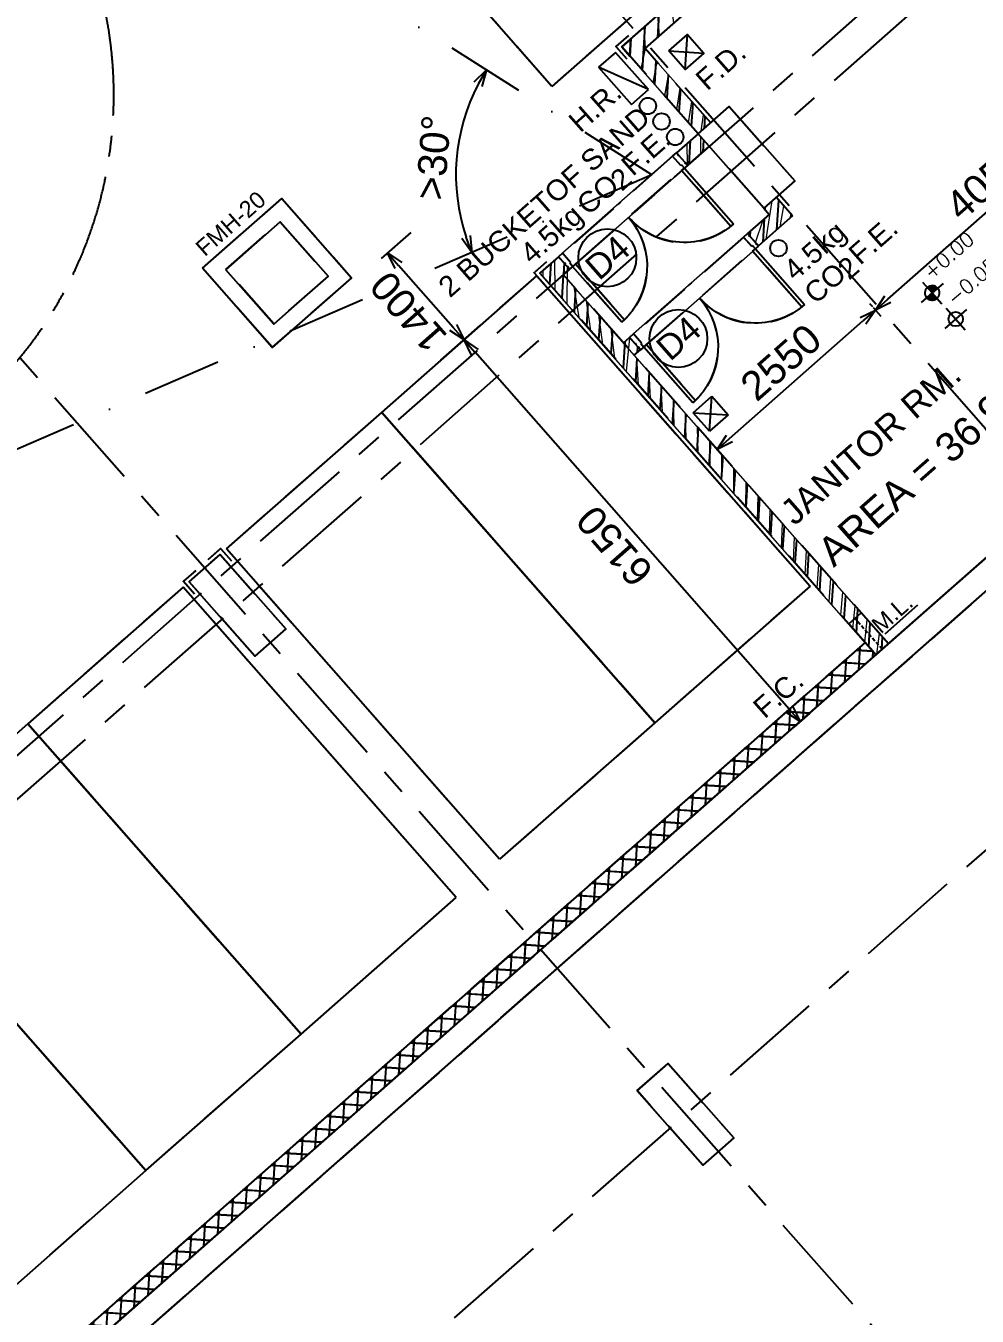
# Model space of a CAD drawing. Header units: millimetres. Extents: x 833946797 to 834440930, y 817746008 to 818399503.
# Drawn here: x 834360367 to 834371872, y 817964841 to 817980448 of the extents above; entities that cross this region are included whole.
import ezdxf

# ---------------------------------------------------------------- set-up
doc = ezdxf.new("R2010")
doc.units = ezdxf.units.MM
doc.header["$LTSCALE"] = 100
for name, pattern in [('CENTER', [2, 1.25, -0.25, 0.25, -0.25]), ('DASHDOT2', [12.7, 6.35, -3.175, 0, -3.175]), ('Grid Line', [22.225, 12.7, -3.175, 3.175, -3.175]), ('Hidden', [9.525, 6.35, -3.175])]:
    doc.linetypes.add(name, pattern=pattern)
for name, color, linetype in [('+C-10', 10, 'Continuous'), ('+C-160', 160, 'Hidden'), ('A-COLS', 3, 'Continuous'), ('DLN020__', 6, 'Continuous'), ('DLN030_2', 1, 'Continuous'), ('DLN0401_', 7, 'Continuous'), ('DLN0403__Room Name', 7, 'Continuous'), ('DLN043__Room Name', 7, 'Continuous'), ('DLN060__', 7, 'Continuous'), ('DLN318__Louvres', 2, 'Continuous'), ('DLN580__', 4, 'Continuous'), ('DLN660', 1, 'Continuous'), ('DLN810__', 1, 'Continuous'), ('FITDOOR', 7, 'Continuous'), ('LEVEL', 7, 'Continuous'), ('MOE', 6, 'DASHDOT2')]:
    doc.layers.add(name, color=color, linetype=linetype)
for name, color, linetype, lineweight in [('A-DOOR', 6, 'Continuous', 9), ('A-WALL', 7, 'Continuous', 9), ('CORNER GUARD', 2, 'Continuous', 50), ('HCL520__', 2, 'Continuous', 20), ('HCL520_T', 7, 'Continuous', 18)]:
    doc.layers.add(name, color=color, linetype=linetype, lineweight=lineweight)
doc.styles.add('3B50A-DLN-ARC-DWG-1002-P00-LB02$0$Standard', font='swiss.ttf')
doc.styles.add('romans', font='romans.shx')
doc.styles.get("Standard").update_dxf_attribs({"font": 'swiss.ttf'})
doc.styles.add('Swis721tBT', font='swissl.ttf')
doc.dimstyles.new('INTDIM350', dxfattribs={"dimtxt": 350, "dimasz": 200, "dimexe": 100, "dimexo": 150, "dimgap": 100, "dimtad": 1, "dimdec": 0, "dimzin": 9, "dimdsep": 46, "dimtxsty": 'Swis721tBT', "dimblk": 'OPEN30', "dimcen": -125, "dimclrd": 256, "dimclre": 256, "dimclrt": 2, "dimaunit": 1, "dimadec": 1, "dimazin": 0, "dimtfac": 0.444444, "dimtdec": 0, "dimtix": 1, "dimtmove": 2, "dimatfit": 3, "dimldrblk": 'OPEN30', "dimfxl": 0, "dimtolj": 1, "dimlwd": -1, "dimlwe": -1, "dimarcsym": 0})
pattern_1 = [(86.350195828, (-1e-07, 1e-07), (-158.428018635, 10.105711821), [])]

# ---------------------------------------------------------------- blocks, each defined once
blk = doc.blocks.new('DLN_Parking - Parking - 2500 x 5000 _WL_-V5-Car Park_B2_F')
at = {"layer": 'DLN660'}
for p, q in [((0, 0), (0, 5000)), ((2500, 5000), (2500, 0)), ((2500, 0), (0, 0))]:
    blk.add_line(p, q, dxfattribs=at)
blk = doc.blocks.new('DLN_Parking - Parking - 2500 x 5000 _WL_-1233168-Car Park_B2_F')
at = {"layer": 'DLN660'}
for p, q in [((0, 0), (0, 5000)), ((0, 5000), (2500, 5000)), ((2500, 5000), (2500, 0)), ((2500, 0), (0, 0))]:
    blk.add_line(p, q, dxfattribs=at)
blk = doc.blocks.new('FSHR-V02')
for p, q in [((0, 0), (600, -273)), ((0, 0), (600, 0)), ((0, -273), (0, 0)), ((600, 0), (600, -273)), ((600, -273), (0, -273))]:
    blk.add_line(p, q)
blk = doc.blocks.new('DR1CD')
at = {"layer": 'FITDOOR'}
for p, q in [((0, 1), (45, 1)), ((0, 1), (0, 0)), ((45, 0), (45, 1)), ((0, 0), (45, 0))]:
    blk.add_line(p, q, dxfattribs=at)
blk = doc.blocks.new('DR2M')
at = {"layer": 'FITDOOR', "color": 6}
for centre, start, end in [((0, 0), 0, 90), ((1, 0), 90, 180)]:
    blk.add_arc(centre, 0.5, start, end, dxfattribs=at)
blk = doc.blocks.new('DR1AD')
at = {"layer": 'FITDOOR'}
for p, q in [((-45, 1), (0, 1)), ((-45, 1), (-45, 0)), ((0, 0), (0, 1)), ((-45, 0), (0, 0))]:
    blk.add_line(p, q, dxfattribs=at)
blk = doc.blocks.new('A$C35003EDD')
at = {"layer": 'A-WALL', "color": 1}
for p, q in [((834369048, 817977893), (834367716, 817976720)), ((834367839, 817976562), (834369190, 817977751))]:
    blk.add_line(p, q, dxfattribs=at)
at = {"layer": 'A-WALL'}
for p, q in [((834369227, 817977784), (834369095, 817977934)), ((834368382, 817977307), (834368420, 817977340)), ((834367801, 817976529), (834367669, 817976679))]:
    blk.add_line(p, q, dxfattribs=at)
at = {"layer": 'FITDOOR'}
for p, q in [((834369048, 817977893), (834369095, 817977934)), ((834369147, 817977780), (834369048, 817977893)), ((834369120, 817977906), (834369095, 817977934)), ((834369111, 817977898), (834369120, 817977906)), ((834369147, 817977780), (834369157, 817977789)), ((834369190, 817977751), (834369157, 817977789)), ((834369190, 817977751), (834369227, 817977784)), ((834369194, 817977804), (834369203, 817977812)), ((834369227, 817977784), (834369203, 817977812)), ((834367716, 817976720), (834367669, 817976679)), ((834367743, 817976595), (834367669, 817976679)), ((834367815, 817976608), (834367716, 817976720)), ((834367752, 817976603), (834367743, 817976595)), ((834367785, 817976565), (834367776, 817976557)), ((834367801, 817976529), (834367776, 817976557)), ((834367839, 817976562), (834367801, 817976529)), ((834367815, 817976608), (834367806, 817976600)), ((834367839, 817976562), (834367806, 817976600))]:
    blk.add_line(p, q, dxfattribs=at)
at = {"layer": 'FITDOOR', "xscale": -1800, "yscale": 1800, "zscale": 1800, "rotation": 221.3501958251704}
blk.add_blockref('DR2M', (834367839, 817976562), dxfattribs=at)
at = {"layer": 'FITDOOR', "xscale": -1, "yscale": 900.0000000000001, "rotation": 221.3501958251704}
for name, p in [('DR1AD', (834369190, 817977751)), ('DR1CD', (834367839, 817976562))]:
    blk.add_blockref(name, p, dxfattribs=at)
blk = doc.blocks.new('*X5')
at = {"color": 0}
for p, q in [((45956, 42700), (46156, 42700)), ((45956, 42694), (46156, 42694)), ((45957, 42688), (46156, 42688)), ((45957, 42681), (46156, 42681)), ((45958, 42675), (46156, 42675)), ((45959, 42669), (46156, 42669)), ((45960, 42662), (46156, 42662)), ((45962, 42656), (46156, 42656)), ((45964, 42650), (46156, 42650)), ((45965, 42644), (46156, 42644)), ((45968, 42638), (46156, 42638)), ((45970, 42631), (46156, 42631)), ((45973, 42625), (46156, 42625)), ((45975, 42619), (46156, 42619)), ((45978, 42612), (46156, 42612)), ((45982, 42606), (46156, 42606)), ((45986, 42600), (46156, 42600)), ((45990, 42594), (46156, 42594)), ((45994, 42588), (46156, 42588)), ((45999, 42581), (46156, 42581)), ((46004, 42575), (46156, 42575)), ((46009, 42569), (46156, 42569)), ((46015, 42562), (46156, 42562)), ((46022, 42556), (46156, 42556)), ((46029, 42550), (46156, 42550)), ((46037, 42544), (46156, 42544)), ((46047, 42538), (46156, 42538)), ((46057, 42531), (46156, 42531)), ((46069, 42525), (46156, 42525)), ((46083, 42519), (46156, 42519)), ((46102, 42512), (46156, 42512)), ((46133, 42506), (46156, 42506))]:
    blk.add_line(p, q, dxfattribs=at)
blk = doc.blocks.new('*X4')
at = {"color": 0}
for p, q in [((46156, 42900), (46200, 42900)), ((46156, 42894), (46222, 42894)), ((46156, 42888), (46238, 42888)), ((46156, 42881), (46250, 42881)), ((46156, 42875), (46261, 42875)), ((46156, 42869), (46271, 42869)), ((46156, 42862), (46279, 42862)), ((46156, 42856), (46287, 42856)), ((46156, 42850), (46294, 42850)), ((46156, 42844), (46300, 42844)), ((46156, 42838), (46306, 42838)), ((46156, 42831), (46311, 42831)), ((46156, 42825), (46316, 42825)), ((46156, 42819), (46320, 42819)), ((46156, 42812), (46324, 42812)), ((46156, 42806), (46328, 42806)), ((46156, 42800), (46332, 42800)), ((46156, 42794), (46335, 42794)), ((46156, 42788), (46338, 42788)), ((46156, 42781), (46341, 42781)), ((46156, 42775), (46343, 42775)), ((46156, 42769), (46345, 42769)), ((46156, 42762), (46347, 42762)), ((46156, 42756), (46349, 42756)), ((46156, 42750), (46351, 42750)), ((46156, 42744), (46352, 42744)), ((46156, 42738), (46353, 42738)), ((46156, 42731), (46354, 42731)), ((46156, 42725), (46355, 42725)), ((46156, 42719), (46355, 42719)), ((46156, 42712), (46356, 42712)), ((46156, 42706), (46356, 42706))]:
    blk.add_line(p, q, dxfattribs=at)
blk = doc.blocks.new('ELFIN')
at = {"layer": 'LEVEL'}
for p, q in [((0, 0.5), (0, 0)), ((0, 0), (-0.5, 0)), ((0, 0), (0, -0.5)), ((0.5, 0), (0, 0))]:
    blk.add_line(p, q, dxfattribs=at)
for start, end in [(90, 180), (180, 270), (0, 90), (270, 0)]:
    blk.add_arc((0, 0), 0.25, start, end, dxfattribs=at)
at = {"layer": 'LEVEL', "xscale": 0.00125, "yscale": 0.00125, "zscale": 0.00125}
for name in ['*X4', '*X5']:
    blk.add_blockref(name, (-57.695, -53.381), dxfattribs=at)
at = {"layer": 'LEVEL', "style": 'romans'}
blk.add_attdef('ELFIN', (0.254, 0.347), '', height=0.5, dxfattribs=at)
blk = doc.blocks.new('ELEX')
at = {"layer": 'LEVEL'}
for p, q in [((0, 0.5), (0, -0.5)), ((0.5, 0), (-0.5, 0))]:
    blk.add_line(p, q, dxfattribs=at)
blk.add_circle((0, 0), 0.25, dxfattribs=at)
at = {"layer": 'LEVEL', "style": 'romans'}
blk.add_attdef('ELEX', (0.257, 0.354), '', height=0.5, dxfattribs=at)
blk = doc.blocks.new('A$C1E275B07')
at = {"layer": 'HCL520__'}
blk.add_text('F.D.', height=250, rotation=41.4181, dxfattribs=at).set_placement((40, -464))
blk = doc.blocks.new('CORNER GUARD')
at = {"layer": 'CORNER GUARD', "color": 0, "const_width": 20}
blk.add_lwpolyline([(-150, -50), (50, -50), (50, 150)], dxfattribs=at)
at = {"layer": 'Defpoints', "color": 0}
blk.add_lwpolyline([(-150, 0), (0, 0), (0, 150)], dxfattribs=at)
blk = doc.blocks.new('_Open30')
at = {"color": 0, "linetype": 'ByBlock', "lineweight": -2}
for p, q in [((-1, 0.268), (0, 0)), ((0, 0), (-1, -0.268)), ((0, 0), (-1, 0))]:
    blk.add_line(p, q, dxfattribs=at)
blk = doc.blocks.new('*D108')
at = {"layer": 'Defpoints', "color": 0, "ltscale": 1.5}
for p in [(834363937, 817981184), (834365636, 817979211), (834367936, 817978646), (834367936, 817978646), (834351187, 817971404)]:
    blk.add_point(p, dxfattribs=at)
at = {"layer": 'MOE', "linetype": 'Continuous', "ltscale": 1.5}
blk.add_arc((834367936, 817978646), 2368, 152.4428, 198.543, dxfattribs=at)
at = {"layer": 'MOE', "ltscale": 1.5, "xscale": 200, "yscale": 200, "zscale": 200}
for p, rotation in [((834365936, 817979915), 60.02279805428434), ((834365762, 817977706), 290.9629367049981)]:
    blk.add_blockref('_Open30', p, dxfattribs=dict(at, rotation=rotation))
at = {"layer": 'MOE', "color": 2, "ltscale": 1.5, "insert": (834365296, 817978854), "char_height": 350, "attachment_point": 5, "rotation": 85.4929, "style": 'Swis721tBT'}
blk.add_mtext('\\A1;{\\C1;>30%%D}', dxfattribs=at)
blk = doc.blocks.new('A$C029C5A43')
at = {"layer": '+C-160'}
for p, q in [((84071, 23116), (84071, 25616)), ((79447, 24256, 0), (80722, 24256, 0)), ((79447, 22981, 0), (79447, 24256, 0)), ((80722, 24256, 0), (80722, 22981, 0)), ((79647, 24056, 0), (80522, 24056, 0)), ((79647, 23181, 0), (79647, 24056, 0)), ((80522, 24056, 0), (80522, 23181, 0)), ((80522, 23181, 0), (79647, 23181, 0)), ((89071, 23116), (84071, 23116)), ((80722, 22981, 0), (79447, 22981, 0)), ((85171, 22966, 0), (84971, 22966, 0)), ((84971, 22966, 0), (84971, 22766, 0)), ((85021, 22916), (89271, 22916)), ((85021, 21516), (85021, 22916)), ((85171, 22916, 0), (85021, 22916, 0)), ((85021, 22916, 0), (85021, 22766, 0)), ((85021, 22762), (85174, 22915)), ((85021, 22537), (85399, 22915)), ((85423, 22715), (85623, 22915)), ((85221, 22716), (89271, 22716)), ((85221, 21516), (85221, 22716)), ((85021, 22313), (85221, 22513)), ((85021, 22088), (85221, 22288)), ((85021, 21864), (85221, 22064)), ((85021, 21639), (85221, 21839)), ((85021, 21716), (85021, 21716)), ((76971, 21566, 0), (76771, 21566, 0)), ((76771, 21566, 0), (76771, 21366, 0)), ((77171, 21566), (77371, 21566)), ((77371, 21566), (77371, 21366)), ((82621, 21566, 0), (82421, 21566, 0)), ((82421, 21566, 0), (82421, 21366, 0)), ((85121, 21515), (85221, 21615)), ((71721, 21516), (71721, 16516)), ((74221, 21516), (71721, 21516)), ((71721, 16516), (71721, 21516)), ((74221, 21516), (74221, 16516)), ((76721, 21516), (74221, 21516)), ((74221, 16516), (74221, 21516)), ((76721, 16516), (76721, 21516)), ((76821, 20316, 0), (76821, 21516, 0)), ((76821, 21516, 0), (77321, 21516, 0)), ((76821, 20316, 0), (76821, 21516, 0)), ((76821, 21516, 0), (77321, 21516, 0)), ((76971, 21516, 0), (76821, 21516, 0)), ((76821, 21516, 0), (76821, 21366, 0)), ((77171, 21516), (77321, 21516)), ((77321, 21516, 0), (77321, 20316, 0)), ((77321, 21516, 0), (77321, 20316, 0)), ((77321, 21516), (77321, 21366)), ((77421, 16516), (77421, 21516)), ((77421, 21516), (79921, 21516)), ((79921, 16516), (79921, 21516)), ((79921, 21516), (82421, 21516)), ((79921, 21516), (79921, 16516)), ((82421, 21516), (82421, 16516)), ((82471, 15365), (82471, 21516)), ((82771, 21516), (82471, 21516)), ((82621, 21516, 0), (82471, 21516, 0)), ((82471, 21516, 0), (82471, 21366, 0)), ((82471, 21335), (82652, 21515)), ((82676, 21315), (82771, 21410)), ((82833, 21516), (82771, 21516)), ((82771, 21403), (82771, 21516)), ((82771, 21316), (82771, 21516)), ((82783, 21403), (82771, 21403)), ((84608, 21516), (82833, 21516)), ((82833, 21366), (82833, 21516)), ((83721, 21516), (83771, 21516)), ((84608, 21516), (84671, 21516)), ((84608, 21366), (84608, 21516)), ((84659, 21478), (84671, 21478)), ((85021, 21516), (84671, 21516)), ((84671, 21478), (84671, 21516)), ((84671, 21316), (84671, 21516)), ((84671, 21478), (84671, 21516)), ((84671, 21316), (84671, 21516)), ((84671, 21514), (84672, 21515)), ((84697, 21315), (84897, 21515)), ((84921, 21315), (85021, 21415)), ((85021, 20316, 0), (85021, 21516, 0)), ((85021, 21516, 0), (85521, 21516, 0)), ((85021, 20316, 0), (85021, 21516, 0)), ((85021, 21516, 0), (85521, 21516, 0)), ((85521, 21516, 0), (85521, 20316, 0)), ((85521, 21516, 0), (85521, 20316, 0)), ((82471, 21110), (82671, 21310)), ((82671, 21316), (82771, 21316)), ((82671, 15365), (82671, 21316)), ((82771, 21316), (82771, 21353)), ((82783, 21353), (82771, 21353)), ((82821, 21316), (82771, 21316)), ((82821, 21316), (82821, 21366)), ((82833, 21366), (82821, 21366)), ((82821, 21316), (84621, 21316)), ((82821, 21316), (82866, 21316)), ((82821, 20416), (82821, 21316)), ((82866, 21316), (82866, 20416)), ((84576, 21316), (84621, 21316)), ((84576, 20416), (84576, 21316)), ((84608, 21366), (84621, 21366)), ((84621, 21316), (84621, 21366)), ((84621, 21316), (84671, 21316)), ((84621, 21316), (84621, 20416)), ((84659, 21353), (84671, 21353)), ((84671, 21316), (84671, 21353)), ((84671, 21316), (84671, 21353)), ((85021, 21316), (84671, 21316)), ((82471, 20886), (82671, 21086)), ((82471, 20661), (82671, 20861)), ((82471, 20436), (82671, 20636)), ((77321, 20316, 0), (76821, 20316, 0)), ((77321, 20316, 0), (76821, 20316, 0)), ((82471, 20212), (82671, 20412)), ((82821, 20416), (82866, 20416)), ((84576, 20416), (84621, 20416)), ((85021, 20316), (85021, 20216)), ((85521, 20316, 0), (85021, 20316, 0)), ((85521, 20316, 0), (85021, 20316, 0)), ((85021, 20292), (85044, 20315)), ((85221, 20016), (85221, 20316)), ((82471, 19987), (82699, 20215)), ((82671, 20216), (82771, 20216)), ((82833, 20216), (82771, 20216)), ((82771, 20103), (82771, 20216)), ((82771, 20016), (82771, 20216)), ((84608, 20216), (82833, 20216)), ((82833, 20066), (82833, 20216)), ((83721, 20216), (83771, 20216)), ((84608, 20216), (84671, 20216)), ((84608, 20066), (84608, 20216)), ((84659, 20178), (84671, 20178)), ((85021, 20216), (84671, 20216)), ((84671, 20178), (84671, 20216)), ((84671, 20016), (84671, 20216)), ((84671, 20167), (84719, 20215)), ((84744, 20015), (84944, 20215)), ((84968, 20015), (85221, 20268)), ((82671, 20016), (82771, 20016)), ((82723, 20015), (82771, 20063)), ((82783, 20103), (82771, 20103)), ((82771, 20016), (82771, 20053)), ((82783, 20053), (82771, 20053)), ((82821, 20016), (82771, 20016)), ((82821, 20016), (82821, 20066)), ((82833, 20066), (82821, 20066)), ((82821, 20016), (84621, 20016)), ((82821, 20016), (82866, 20016)), ((82821, 19116), (82821, 20016)), ((82866, 20016), (82866, 19116)), ((84576, 20016), (84621, 20016)), ((84576, 19116), (84576, 20016)), ((84608, 20066), (84621, 20066)), ((84621, 20016), (84621, 20066)), ((84621, 20016), (84671, 20016)), ((84621, 20016), (84621, 19116)), ((84659, 20053), (84671, 20053)), ((84671, 20016), (84671, 20053)), ((85221, 20016), (84671, 20016)), ((85193, 20015), (85221, 20043)), ((82471, 19763), (82671, 19963)), ((82471, 19538), (82671, 19738)), ((82471, 19314), (82671, 19514)), ((82471, 19089), (82671, 19289)), ((82471, 18865), (82671, 19065)), ((82821, 19116), (82866, 19116)), ((84576, 19116), (84621, 19116)), ((82745, 19025, 0), (83045, 19025, 0)), ((82745, 18725, 0), (82745, 19025, 0)), ((82745, 19025, 0), (83045, 18725, 0)), ((82745, 18725, 0), (83045, 19025, 0)), ((83045, 19025, 0), (83045, 18725, 0)), ((82471, 18640), (82671, 18840)), ((82471, 18416), (82671, 18616)), ((83045, 18725, 0), (82745, 18725, 0)), ((82471, 18191), (82671, 18391)), ((82471, 17967), (82671, 18167)), ((82471, 17742), (82671, 17942)), ((82471, 17518), (82671, 17718)), ((82471, 17293), (82671, 17493)), ((82471, 17069), (82671, 17269)), ((82471, 16844), (82671, 17044)), ((82471, 16620), (82671, 16820)), ((82471, 16395), (82671, 16595)), ((69221, 16516), (71721, 16516)), ((71721, 16516), (74221, 16516)), ((74221, 16516), (76721, 16516)), ((79921, 16516), (77421, 16516)), ((82421, 16516), (79921, 16516)), ((82471, 16171), (82671, 16371)), ((82471, 15946), (82671, 16146)), ((82471, 15722), (82671, 15922)), ((82471, 15365, 0), (82471, 15865, 0)), ((82471, 15865, 0), (82671, 15865)), ((82671, 15365, 0), (82671, 15865, 0)), ((82471, 15497), (82671, 15697)), ((82471, 15565), (40121, 15565)), ((70071, 15365), (70271, 15565)), ((70404, 15365), (70204, 15565)), ((70295, 15365), (70495, 15565)), ((70629, 15365), (70429, 15565)), ((70520, 15365), (70720, 15565)), ((70853, 15365), (70653, 15565)), ((70744, 15365), (70944, 15565)), ((71078, 15365), (70878, 15565)), ((70969, 15365), (71169, 15565)), ((71302, 15365), (71102, 15565)), ((71193, 15365), (71393, 15565)), ((71527, 15365), (71327, 15565)), ((71418, 15365), (71618, 15565)), ((71751, 15365), (71551, 15565)), ((71642, 15365), (71842, 15565)), ((71976, 15365), (71776, 15565)), ((71867, 15365), (72067, 15565)), ((72200, 15365), (72000, 15565)), ((72091, 15365), (72291, 15565)), ((72425, 15365), (72225, 15565)), ((72316, 15365), (72516, 15565)), ((72649, 15365), (72449, 15565)), ((72540, 15365), (72740, 15565)), ((72874, 15365), (72674, 15565)), ((72765, 15365), (72965, 15565)), ((73098, 15365), (72898, 15565)), ((72989, 15365), (73189, 15565)), ((73323, 15365), (73123, 15565)), ((73214, 15365), (73414, 15565)), ((73547, 15365), (73347, 15565)), ((73438, 15365), (73638, 15565)), ((73772, 15365), (73572, 15565)), ((73663, 15365), (73863, 15565)), ((73996, 15365), (73796, 15565)), ((73887, 15365), (74087, 15565)), ((74221, 15365), (74021, 15565)), ((74112, 15365), (74312, 15565)), ((74445, 15365), (74245, 15565)), ((74336, 15365), (74536, 15565)), ((74670, 15365), (74470, 15565)), ((74561, 15365), (74761, 15565)), ((74894, 15365), (74694, 15565)), ((74785, 15365), (74985, 15565)), ((75119, 15365), (74919, 15565)), ((75010, 15365), (75210, 15565)), ((75343, 15365), (75143, 15565)), ((75234, 15365), (75434, 15565)), ((75568, 15365), (75368, 15565)), ((75459, 15365), (75659, 15565)), ((75792, 15365), (75592, 15565)), ((75683, 15365), (75883, 15565)), ((76017, 15365), (75817, 15565)), ((75908, 15365), (76108, 15565)), ((76241, 15365), (76041, 15565)), ((76132, 15365), (76332, 15565)), ((76466, 15365), (76266, 15565)), ((76357, 15365), (76557, 15565)), ((76690, 15365), (76490, 15565)), ((76581, 15365), (76781, 15565)), ((76915, 15365), (76715, 15565)), ((76806, 15365), (77006, 15565)), ((77139, 15365), (76939, 15565)), ((77030, 15365), (77230, 15565)), ((77364, 15365), (77164, 15565)), ((77255, 15365), (77455, 15565)), ((77588, 15365), (77388, 15565)), ((77479, 15365), (77679, 15565)), ((77813, 15365), (77613, 15565)), ((77704, 15365), (77904, 15565)), ((78037, 15365), (77837, 15565)), ((77928, 15365), (78128, 15565)), ((78262, 15365), (78062, 15565)), ((78153, 15365), (78353, 15565)), ((78486, 15365), (78286, 15565)), ((78377, 15365), (78577, 15565)), ((78711, 15365), (78511, 15565)), ((78602, 15365), (78802, 15565)), ((78935, 15365), (78735, 15565)), ((78826, 15365), (79026, 15565)), ((79160, 15365), (78960, 15565)), ((79051, 15365), (79251, 15565)), ((79384, 15365), (79184, 15565)), ((79275, 15365), (79475, 15565)), ((79609, 15365), (79409, 15565)), ((79500, 15365), (79700, 15565)), ((79834, 15365), (79634, 15565)), ((79724, 15365), (79924, 15565)), ((80058, 15365), (79858, 15565)), ((79949, 15365), (80149, 15565)), ((80283, 15365), (80083, 15565)), ((80173, 15365), (80373, 15565)), ((80507, 15365), (80307, 15565)), ((80398, 15365), (80598, 15565)), ((80732, 15365), (80532, 15565)), ((80622, 15365), (80822, 15565)), ((80956, 15365), (80756, 15565)), ((80847, 15365), (81047, 15565)), ((81181, 15365), (80981, 15565)), ((81071, 15365), (81271, 15565)), ((81405, 15365), (81205, 15565)), ((81296, 15365), (81496, 15565)), ((81630, 15365), (81430, 15565)), ((81521, 15365), (81721, 15565)), ((81854, 15365), (81654, 15565)), ((81745, 15365), (81945, 15565)), ((82079, 15365), (81879, 15565)), ((81970, 15365), (82170, 15565)), ((82303, 15365), (82103, 15565)), ((82194, 15365), (82394, 15565)), ((82471, 15422), (82328, 15565)), ((82471, 15365), (82471, 15565)), ((82471, 15365), (82471, 15465)), ((82563, 15365), (82671, 15473)), ((38514, 15365, 0), (86827, 15365)), ((38514, 15365, 0), (86827, 15365, 0)), ((40121, 15365), (82471, 15365)), ((82419, 15365), (82471, 15418)), ((82471, 15365, 0), (82671, 15365)), ((38064, 15065), (86598, 15065)), ((86598, 15065, 0), (38064, 15065, 0)), ((76821, 12116, 0), (76821, 13316, 0)), ((76821, 13316, 0), (77321, 13316, 0)), ((76821, 12116, 0), (76821, 13316, 0)), ((76821, 13316, 0), (77321, 13316, 0)), ((77321, 13316, 0), (77321, 12116, 0)), ((77321, 13316, 0), (77321, 12116, 0)), ((77321, 12116, 0), (76821, 12116, 0)), ((77321, 12116, 0), (76821, 12116, 0))]:
    blk.add_line(p, q, dxfattribs=at)
at = {"layer": '+C-160', "lineweight": 18}
for p, q in [((77321, 21516), (76821, 21516)), ((76821, 21516), (76821, 20316)), ((77321, 20316), (77321, 21516)), ((85021, 20316), (85021, 21516)), ((85021, 21516), (85521, 21516)), ((85521, 21516), (85521, 20316)), ((76821, 20316), (77321, 20316)), ((85521, 20316), (85021, 20316)), ((77321, 13316), (76821, 13316)), ((76821, 13316), (76821, 12116)), ((77321, 12116), (77321, 13316)), ((76821, 12116), (77321, 12116))]:
    blk.add_line(p, q, dxfattribs=at)
at = {"layer": '+C-160', "linetype": 'Hidden', "ltscale": 0.07}
blk.add_line((82571, 15365, 0), (82571, 15865, 0), dxfattribs=at)
at = {"layer": '+C-160'}
for centre, start, end in [((82821, 21316), 270, 0), ((84621, 21316), 180, 270), ((82821, 20016), 270, 0), ((84621, 20016), 180, 270)]:
    blk.add_arc(centre, 900, start, end, dxfattribs=at)
blk = doc.blocks.new('*D165')
at = {"layer": 'Defpoints', "color": 0}
for p in [(834370641, 817977010), (834370708, 817976935), (834368502, 817975581)]:
    blk.add_point(p, dxfattribs=at)
at = {"layer": 'DLN030_2', "linetype": 'Continuous'}
for p, q in [((834370608, 817977048), (834370575, 817977085)), ((834368877, 817975457), (834370491, 817976878)), ((834368601, 817975468), (834368793, 817975250))]:
    blk.add_line(p, q, dxfattribs=at)
at = {"layer": 'DLN030_2', "xscale": 200, "yscale": 200, "zscale": 200}
for p, rotation in [((834370641, 817977010), 41.35019583601527), ((834368727, 817975325), 221.3501958360152)]:
    blk.add_blockref('_Open30', p, dxfattribs=dict(at, rotation=rotation))
at = {"layer": 'DLN030_2', "color": 2, "insert": (834369499, 817976378), "char_height": 350, "attachment_point": 5, "rotation": 41.3502, "style": 'Swis721tBT'}
blk.add_mtext('\\A1;2550', dxfattribs=at)
blk = doc.blocks.new('*D166')
at = {"layer": 'Defpoints', "color": 0}
for p in [(834373038, 817980417, 0), (834373682, 817979686), (834370515, 817977154)]:
    blk.add_point(p, dxfattribs=at)
at = {"layer": 'DLN030_2', "linetype": 'Continuous'}
for p, q in [((834373137, 817980304), (834373748, 817979611)), ((834370792, 817977142), (834373532, 817979554)), ((834370614, 817977041), (834370708, 817976935))]:
    blk.add_line(p, q, dxfattribs=at)
at = {"layer": 'DLN030_2', "xscale": 200, "yscale": 200, "zscale": 200}
for p, rotation in [((834373682, 817979686), 41.35019583601527), ((834370641, 817977010), 221.3501958360152)]:
    blk.add_blockref('_Open30', p, dxfattribs=dict(at, rotation=rotation))
at = {"layer": 'DLN030_2', "color": 2, "insert": (834371977, 817978558), "char_height": 350, "attachment_point": 5, "rotation": 41.3502, "style": 'Swis721tBT'}
blk.add_mtext('\\A1;4050', dxfattribs=at)
blk = doc.blocks.new('*D167')
at = {"layer": 'Defpoints', "color": 0}
for p in [(834365897, 817976852), (834365666, 817976649), (834369960, 817972235)]:
    blk.add_point(p, dxfattribs=at)
at = {"layer": 'DLN030_2', "linetype": 'Continuous'}
for p, q in [((834365785, 817976753), (834365591, 817976583)), ((834369598, 817972182), (834365799, 817976499)), ((834369848, 817972136), (834369655, 817971966))]:
    blk.add_line(p, q, dxfattribs=at)
at = {"layer": 'DLN030_2', "xscale": 200, "yscale": 200, "zscale": 200}
for p, rotation in [((834365666, 817976649), 131.3501958360153), ((834369730, 817972032), 311.3501958360153)]:
    blk.add_blockref('_Open30', p, dxfattribs=dict(at, rotation=rotation))
at = {"layer": 'DLN030_2', "color": 2, "insert": (834367488, 817974156), "char_height": 350, "attachment_point": 5, "rotation": 131.3502, "style": 'Swis721tBT'}
blk.add_mtext('\\A1;6150', dxfattribs=at)
blk = doc.blocks.new('*D168')
at = {"layer": 'Defpoints', "color": 0}
for p in [(834365137, 817978048), (834364742, 817977700), (834365897, 817976852)]:
    blk.add_point(p, dxfattribs=at)
at = {"layer": 'DLN030_2', "linetype": 'Continuous'}
for p, q in [((834365024, 817977949), (834364666, 817977634)), ((834365534, 817976799), (834364874, 817977550)), ((834365785, 817976753), (834365591, 817976583))]:
    blk.add_line(p, q, dxfattribs=at)
at = {"layer": 'DLN030_2', "xscale": 200, "yscale": 200, "zscale": 200}
for p, rotation in [((834364742, 817977700), 131.3501958360153), ((834365666, 817976649), 311.3501958360153)]:
    blk.add_blockref('_Open30', p, dxfattribs=dict(at, rotation=rotation))
at = {"layer": 'DLN030_2', "color": 2, "insert": (834364994, 817976990), "char_height": 350, "attachment_point": 5, "rotation": 131.3502, "style": 'Swis721tBT'}
blk.add_mtext('\\A1;1400', dxfattribs=at)

msp = doc.modelspace()

# ---------------------------------------------------------------- hatches: boundary and pattern name
at = {"layer": 'A-WALL'}
h = msp.add_hatch(dxfattribs=at)
h.set_pattern_fill('ANSI31', scale=50)
h.set_pattern_definition(pattern_1)
edge = h.paths.add_edge_path()
edge.add_line((834373398.9, 817975260.5), (834373587.8, 817975426.8))
edge.add_line((834373587.8, 817975426.8), (834373233.3, 817980498))
edge.add_line((834373233.3, 817980498), (834338943.8, 818019460))
edge.add_arc((834332615.6, 818013879.7), 8437.1, 41.40656, 102.76311)
edge.add_line((834330751.7, 818022108.4), (834321993.3, 818032060.3))
edge.add_line((834321993.3, 818032060.3), (834277327.5, 817992751.1))
edge.add_line((834277327.5, 817992751.1), (834277459.6, 817992600.9))
edge.add_line((834277459.6, 817992600.9), (834321975.3, 818031778))
edge.add_line((834321975.3, 818031778), (834330680.7, 818021886.4))
edge.add_arc((834332615.6, 818013879.7), 8237.1, 41.40793, 103.58613, ccw=False)
edge.add_line((834338793.6, 818019327.9), (834373038.5, 817980416.6))
edge.add_line((834373038.5, 817980416.6), (834373398.9, 817975260.5))
h = msp.add_hatch(dxfattribs=at)
h.set_pattern_fill('ANSI31', scale=50)
h.set_pattern_definition(pattern_1)
h.paths.add_polyline_path([(834368499.2, 817979141.5), (834368649.3, 817979273.6), (834367856.5, 817980174.4), (834370896.8, 817982850.1), (834370764.7, 817983000.2), (834367574.3, 817980192.4)])
h = msp.add_hatch(dxfattribs=at)
h.set_pattern_fill('ANSI31', scale=50)
h.set_pattern_definition(pattern_1)
h.paths.add_polyline_path([(834368368.6, 817978760.1), (834368631.3, 817978991.3), (834368499.2, 817979141.5), (834368236.5, 817978910.2)])
h = msp.add_hatch(dxfattribs=at)
h.set_pattern_fill('ANSI31', scale=50)
h.set_pattern_definition(pattern_1)
h.paths.add_polyline_path([(834369227.4, 817977784.2), (834369640.3, 817978147.6), (834369442.1, 817978372.8), (834369292, 817978240.6), (834369358.1, 817978165.6), (834369095.3, 817977934.3)])
h = msp.add_hatch(dxfattribs=at)
h.set_pattern_fill('ANSI31', scale=50)
h.set_pattern_definition(pattern_1)
h.paths.add_polyline_path([(834370648.3, 817972839.8), (834370798.4, 817972971.9), (834367726.1, 817976462.9), (834367801.1, 817976529), (834367669, 817976679.1), (834367593.9, 817976613), (834366867.2, 817977438.8), (834366942.3, 817977504.8), (834366810.2, 817977655), (834366584.9, 817977456.8)])
at = {"layer": 'DLN060__'}
h = msp.add_hatch(dxfattribs=at)
h.set_pattern_fill('EARTH', color=251, scale=150, angle=45)
h.set_pattern_definition([(86.35019583, (1453154.1, 238293.2), (-889.9338409, 1011.2023827), [952.5, -952.5]), (86.35019583, (1452797.6, 238315.9), (-889.9338409, 1011.2023827), [952.5, -952.5]), (86.35019583, (1452441.2, 238338.6), (-889.9338409, 1011.2023827), [952.5, -952.5]), (176.35019583, (1452329.9, 238465), (-1011.2023827, -889.9338409), [952.5, -952.5]), (176.35019583, (1452352.65, 238821.5), (-1011.2023827, -889.9338409), [952.5, -952.5]), (176.35019583, (1452375.4, 239178), (-1011.2023827, -889.9338409), [952.5, -952.5])])
edge = h.paths.add_edge_path()
edge.add_line((834303001.7, 817954269.4), (834304578.4, 817955656.4))
edge.add_line((834304578.4, 817955656.4), (834331037.8, 817925591.5))
edge.add_line((834331037.8, 817925591.5), (834375206.5, 817964463.2))
edge.add_line((834375206.5, 817964463.2), (834374060.9, 817980844.8))
edge.add_line((834374060.9, 817980844.8), (834339581.5, 818020021.9))
edge.add_arc((834332615.9, 818013881.7), 9285.6, 41.39677, 99.60462)
edge.add_line((834331066.6, 818023037.1), (834322069.8, 818033259.9))
edge.add_line((834322069.8, 818033259.9), (834273725.6, 817990713.5))
edge.add_line((834273725.6, 817990713.5), (834304578.4, 817955656.4))
edge.add_line((834304578.4, 817955656.4), (834303001.7, 817954269.4))
edge.add_line((834303001.7, 817954269.4), (834270761.5, 817990902.8))
edge.add_line((834270761.5, 817990902.8), (834322258.6, 818036224.1))
edge.add_line((834322258.6, 818036224.1), (834331970.3, 818025189))
edge.add_arc((834332622.3, 818013717.3), 11490.2, 42.02614, 93.25305, ccw=False)
edge.add_line((834341157.7, 818021409.6), (834375550.8, 817982329.9))
edge.add_line((834375550.8, 817982329.9), (834377279, 817963489.7))
edge.add_line((834377279, 817963489.7), (834330848.8, 817922627.7))
edge.add_line((834330848.8, 817922627.7), (834303001.7, 817954269.4))
at = {"layer": 'DLN810__'}
h = msp.add_hatch(dxfattribs=at)
h.set_pattern_fill('ANSI37', color=256, scale=50)
h.set_pattern_definition([(86.3502, (834319897.64, 817945893.62), (-158.428, 10.1057), []), (176.3502, (834319897.64, 817945893.62), (-10.1057, -158.428), [])])
h.paths.add_polyline_path([(834338856.5, 817944861.1), (834370648, 817972840.1), (834370515.9, 817972990.2), (834338724.3, 817945011.3)])

# ---------------------------------------------------------------- linework, layer by layer
at = {"layer": '+C-10'}
msp.add_line((834370757.6, 817973095.2, 0.1), (834371153.6, 817973443.8, 0.1), dxfattribs=at)
at = {"layer": 'A-COLS'}
for p, q in [((834337650.1, 817943799.5, 0), (834373918.2, 817975718.1)), ((834337510.5, 817943277), (834373944.5, 817975341.6))]:
    msp.add_line(p, q, dxfattribs=at)
at = {"layer": 'A-COLS', "lineweight": 18}
for p, q in [((834362718.7, 817974054.7), (834362343.3, 817973724.4)), ((834363511.4, 817973153.9), (834362718.7, 817974054.7)), ((834362343.3, 817973724.4), (834363136.1, 817972823.5)), ((834363136.1, 817972823.5), (834363511.4, 817973153.9)), ((834368136.1, 817967899.1), (834367760.7, 817967568.7)), ((834368928.9, 817966998.2), (834368136.1, 817967899.1)), ((834367760.7, 817967568.7), (834368553.5, 817966667.9)), ((834368553.5, 817966667.9), (834368928.9, 817966998.2))]:
    msp.add_line(p, q, dxfattribs=at)
msp.add_lwpolyline([(834369667.1, 817978571.3), (834369291.7, 817978240.9), (834368498.9, 817979141.8), (834368874.3, 817979472.1)], close=True, dxfattribs=at)
at = {"layer": 'A-COLS', "elevation": -0.1}
for points in [[(834368874.3, 817979472.1), (834369667.1, 817978571.3), (834369291.7, 817978240.9), (834368498.9, 817979141.8)], [(834369291.7, 817978240.9), (834368498.9, 817979141.8), (834368874.3, 817979472.1), (834369667.1, 817978571.3)], [(834362718.7, 817974054.7), (834363511.4, 817973153.9), (834363136.1, 817972823.5), (834362343.3, 817973724.4)], [(834363136.1, 817972823.5), (834362343.3, 817973724.4), (834362718.7, 817974054.7), (834363511.4, 817973153.9)], [(834368136.1, 817967899.1), (834368928.9, 817966998.2), (834368553.5, 817966667.9), (834367760.7, 817967568.7)], [(834368553.5, 817966667.9), (834367760.7, 817967568.7), (834368136.1, 817967899.1), (834368928.9, 817966998.2)]]:
    msp.add_lwpolyline(points, close=True, dxfattribs=at)
at = {"layer": 'A-COLS', "elevation": 0}
msp.add_lwpolyline([(834337510.5, 817943277), (834336519.5, 817944403), (834336857.3, 817944700.3), (834337650.1, 817943799.5), (834373918.2, 817975718.1), (834373944.5, 817975341.6), (834337510.5, 817943277)], dxfattribs=at)
at = {"layer": 'A-WALL'}
for p, q in [((834367574, 817980192.7), (834370764.4, 817983000.5)), ((834367856.3, 817980174.7), (834370896.6, 817982850.4)), ((834368498.9, 817979141.8), (834367574, 817980192.7)), ((834368649.1, 817979273.9), (834367856.3, 817980174.7)), ((834368498.9, 817979141.8), (834368236.2, 817978910.5)), ((834368631.1, 817978991.6), (834368368.3, 817978760.4)), ((834368368.3, 817978760.4), (834368236.2, 817978910.5)), ((834369640.1, 817978147.9), (834369441.9, 817978373.1)), ((834369291.7, 817978240.9), (834369357.8, 817978165.9)), ((834369357.8, 817978165.9), (834369095, 817977934.6)), ((834369640.1, 817978147.9), (834369227.2, 817977784.5)), ((834366809.9, 817977655.3), (834366584.7, 817977457.1)), ((834370648, 817972840.1), (834366584.7, 817977457.1)), ((834366867, 817977439.1), (834366942, 817977505.1)), ((834370798.1, 817972972.2), (834366867, 817977439.1)), ((834367593.7, 817976613.3), (834367668.7, 817976679.4)), ((834367725.8, 817976463.2), (834367800.9, 817976529.3)), ((834370317.7, 817973215.4, -0.1), (834370467.8, 817973347.5)), ((834370648, 817972840.1), (834370581.9, 817972915.1)), ((834370648, 817972840.1, -0.1), (834370798.1, 817972972.2))]:
    msp.add_line(p, q, dxfattribs=at)
at = {"layer": 'DLN020__', "linetype": 'Grid Line'}
for p, q in [((834379458.6, 817967067), (834311905.5, 818043825.4)), ((834373303, 817961649.6), (834305749.9, 818038408)), ((834377503.3, 817986798.8), (834324941.7, 817940540.6)), ((834377767.6, 817986498.6), (834308429.7, 817925476)), ((834383185, 817980342.9), (834313847.1, 817919320.4))]:
    msp.add_line(p, q, dxfattribs=at)
at = {"layer": 'DLN0401_', "color": 0}
for centre in [(834367399.4, 817977641.5), (834367399.4, 817977641.5), (834368258.3, 817976665.6), (834368258.3, 817976665.6)]:
    msp.add_circle(centre, 350, dxfattribs=at)
at = {"layer": 'DLN0403__Room Name'}
msp.add_line((834370798.1, 817972972.2), (834373398.7, 817975260.8), dxfattribs=at)
at = {"layer": 'DLN318__Louvres'}
for p, q in [((834370648, 817972840.1, 0), (834370317.7, 817973215.4, -0.1)), ((834370798.1, 817972972.2, 0), (834370467.8, 817973347.5, 0))]:
    msp.add_line(p, q, dxfattribs=at)
at = {"layer": 'DLN318__Louvres', "linetype": 'Hidden', "ltscale": 0.07}
msp.add_line((834370723.1, 817972906.1, 0), (834370392.7, 817973281.5, 0), dxfattribs=at)
at = {"layer": 'DLN580__'}
for centre in [(834367889.6, 817979478.1), (834368054.7, 817979290.4), (834368219.9, 817979102.8), (834369468.9, 817977758.7)]:
    msp.add_circle(centre, 100, dxfattribs=at)
at = {"layer": 'DLN810__'}
for p, q in [((834368341.3, 817979918.5), (834368368.3, 817980341.9)), ((834368143.1, 817980143.7), (834368566.5, 817980116.7))]:
    msp.add_line(p, q, dxfattribs=at)
for points in [[(834368143.1, 817980143.7), (834368368.3, 817980341.9), (834368566.5, 817980116.7), (834368341.3, 817979918.5)], [(834338856.5, 817944861.1), (834370648, 817972840.1), (834370515.9, 817972990.2), (834338724.3, 817945011.3)]]:
    msp.add_lwpolyline(points, close=True, dxfattribs=at)
at = {"layer": 'DLN810__', "elevation": -0.1}
for points in [[(834362504.4, 817977516), (834363461.5, 817978358.3), (834364303.8, 817977401.2), (834363346.7, 817976558.8)], [(834362786.6, 817977498), (834363443.5, 817978076), (834364021.6, 817977419.2), (834363364.7, 817976841.1)]]:
    msp.add_lwpolyline(points, close=True, dxfattribs=at)
at = {"layer": 'DLN810__', "color": 2, "linetype": 'CENTER', "ltscale": 10}
msp.add_arc((834356430.7, 817979610.2), 5000, 311.3502, 41.3502, dxfattribs=at)
at = {"layer": 'FITDOOR'}
for p, q in [((834368261, 817978882.4), (834368236.2, 817978910.5)), ((834368368.3, 817978760.4), (834368343.5, 817978788.5))]:
    msp.add_line(p, q, dxfattribs=at)
at = {"layer": 'MOE', "ltscale": 1.5}
for points in [[(834367936.2, 817978646), (834363936.7, 817981183.8)], [(834367936.2, 817978646), (834351186.5, 817971403.7), (834340776.5, 817975457.8), (834338670.6, 817973604.4)]]:
    msp.add_lwpolyline(points, dxfattribs=at)

# ---------------------------------------------------------------- block references
at = {"rotation": 41.35019582799567}
msp.add_blockref('A$C029C5A43', (834318889.5, 817906820.3), dxfattribs=at)
at = {"color": 6}
msp.add_blockref('A$C1E275B07', (834368566.5, 817980116.7), dxfattribs=at)
at = {"layer": 'A-DOOR'}
for p in [(-859.1, 976.2), (-0.3, 0.3)]:
    msp.add_blockref('A$C35003EDD', p, dxfattribs=at)
at = {"layer": 'CORNER GUARD', "rotation": 221.350195774402}
for p in [(834367574, 817980192.7, 0.1), (834366584.7, 817977457.1, 0.1), (834362343.3, 817973724.4, 0.1)]:
    msp.add_blockref('CORNER GUARD', p, dxfattribs=at)
at = {"layer": 'CORNER GUARD', "xscale": -1, "rotation": 221.3501958279957}
msp.add_blockref('CORNER GUARD', (834362718.7, 817974054.7), dxfattribs=at)
at = {"layer": 'DLN580__', "xscale": -1, "rotation": 311.3501959203714}
msp.add_blockref('FSHR-V02', (834367895.3, 817979676.2), dxfattribs=at)
at = {"layer": 'DLN660'}
for name, p, rotation in [('DLN_Parking - Parking - 2500 x 5000 _WL_-V5-Car Park_B2_F', (834365077.1, 817981592), 311.3501958279957), ('DLN_Parking - Parking - 2500 x 5000 _WL_-1233168-Car Park_B2_F', (834367973.7, 817972019), 41.3501958279957), ('DLN_Parking - Parking - 2500 x 5000 _WL_-1233168-Car Park_B2_F', (834366097, 817970367.3), 41.3501958279957)]:
    msp.add_blockref(name, p, dxfattribs=dict(at, rotation=rotation))
at = {"layer": 'DLN660', "xscale": -1, "rotation": 41.35019582799501}
for p in [(834365571.5, 817969904.9), (834363694.8, 817968253.2), (834361818.1, 817966601.6)]:
    msp.add_blockref('DLN_Parking - Parking - 2500 x 5000 _WL_-1233168-Car Park_B2_F', p, dxfattribs=at)
at = {"layer": 'LEVEL', "xscale": 349.9999999999999, "yscale": 349.9999999999999, "zscale": 349.9999999999999, "rotation": 41.3501958279957}
for name, p, values in [('ELFIN', (834371327.5, 817977216.8, -0.1), {'ELFIN': '+0.00'}), ('ELEX', (834371612.4, 817976901.5, -0.1), {'ELEX': '-0.05'})]:
    msp.add_blockref(name, p, dxfattribs=at).add_auto_attribs(values)

# ---------------------------------------------------------------- texts
at = {"layer": 'DLN0401_', "style": 'Swis721tBT'}
for p in [(834367299.2, 817977355.9), (834367299.2, 817977355.9), (834368158.1, 817976380), (834368158.1, 817976380)]:
    msp.add_text('D4', height=300, rotation=41.3502, dxfattribs=at).set_placement(p)
at = {"layer": 'DLN0401_', "color": 0, "insert": (834369905.6, 817974152.4), "char_height": 350, "width": 4723.109, "attachment_point": 1, "rotation": 41.3502, "line_spacing_factor": 1.00667}
msp.add_mtext('AREA = 36.916 s.m.', dxfattribs=at)
at = {"layer": 'DLN0403__Room Name', "insert": (834369461.2, 817974620.9), "char_height": 500, "width": 4055.103, "attachment_point": 1, "rotation": 41.3502, "line_spacing_factor": 1.00667}
msp.add_mtext('{\\H0.61x;JANITOR RM.} ', dxfattribs=at)
at = {"layer": 'DLN043__Room Name', "insert": (834370982, 817973595), "char_height": 200, "width": 2507.403, "attachment_point": 3, "rotation": 41.3502, "line_spacing_factor": 1.00667}
msp.add_mtext('M.L.', dxfattribs=at)
at = {"layer": 'DLN580__', "style": 'Swis721tBT'}
for s, p in [('OF SAND', (834366774.9, 817978280.6)), ('OF SAND', (834366774.9, 817978280.6)), ('CO  F.E.', (834367168, 817978143.7)), ('CO  F.E.', (834367168, 817978143.7)), ('2', (834367573.6, 817978437.1)), ('2', (834367573.6, 817978437.1)), ('2 BUCKET', (834365495.4, 817977149.1)), ('4.5kg', (834366484.3, 817977552.9)), ('4.5kg', (834369669, 817977351.6)), ('4.5kg', (834369669, 817977351.6)), ('CO  F.E.', (834369917.1, 817977069.7)), ('CO  F.E.', (834369917.1, 817977069.7)), ('2', (834370322.7, 817977363.1)), ('2', (834370322.7, 817977363.1))]:
    msp.add_text(s, height=250, rotation=41.3502, dxfattribs=at).set_placement(p)
at = {"layer": 'DLN580__', "insert": (834366905.3, 817979332.4, 0), "char_height": 250, "attachment_point": 1, "rotation": 41.41807}
msp.add_mtext_dynamic_manual_height_columns('H.R.', width=4603.783, gutter_width=1, heights=[0], dxfattribs=at)
at = {"layer": 'DLN810__', "style": '3B50A-DLN-ARC-DWG-1002-P00-LB02$0$Standard'}
msp.add_text('F.C.', height=250, rotation=41.41807, dxfattribs=at).set_placement((834369301.4, 817972057.3, 0.1))
at = {"layer": 'HCL520_T', "insert": (834362398.9, 817977798.3, 0), "char_height": 200, "attachment_point": 1, "rotation": 41.3502}
msp.add_mtext_dynamic_manual_height_columns('FMH-20', width=3761.783, gutter_width=1, heights=[0], dxfattribs=at)

# ---------------------------------------------------------------- dimensions: what is measured, and where the dimension line sits
at = {"layer": 'DLN030_2'}
for base, p1, p2, angle, picture, middle in [((834373681.7, 817979685.7), (834370515, 817977153.7), (834373038.2, 817980416.9, -0.1), 41.3502, '*D166', (834371976.7, 817978557.9)), ((834364741.6, 817977700), (834365897.1, 817976852), (834365137, 817978048), 131.3502, '*D168', (834364993.9, 817976989.6)), ((834370641.5, 817977010), (834368502.3, 817975580.9), (834370707.5, 817976934.9), 41.3502, '*D165', (834369499.4, 817976377.8)), ((834365666.5, 817976649), (834369960.4, 817972235), (834365897.1, 817976852), 131.3502, '*D167', (834367488, 817974155.6))]:
    dim = msp.add_linear_dim(base=base, p1=p1, p2=p2, angle=angle, dimstyle='INTDIM350', dxfattribs=at)
    dim.commit()
    dim.dimension.update_dxf_attribs({"geometry": picture, "text_midpoint": middle})
at = {"layer": 'MOE', "ltscale": 1.5}
dim = msp.add_angular_dim_2l(base=(834365636.2, 817979211.1), line1=((834367936.2, 817978646), (834363936.7, 817981183.8)), line2=((834367936.2, 817978646), (834351186.5, 817971403.7)), text='{\\C1;>30%%D}', dimstyle='INTDIM350', dxfattribs=at)
dim.commit()
dim.dimension.update_dxf_attribs({"geometry": '*D108', "text_midpoint": (834365296.2, 817978854.1)})

doc.saveas('drawing.dxf')
